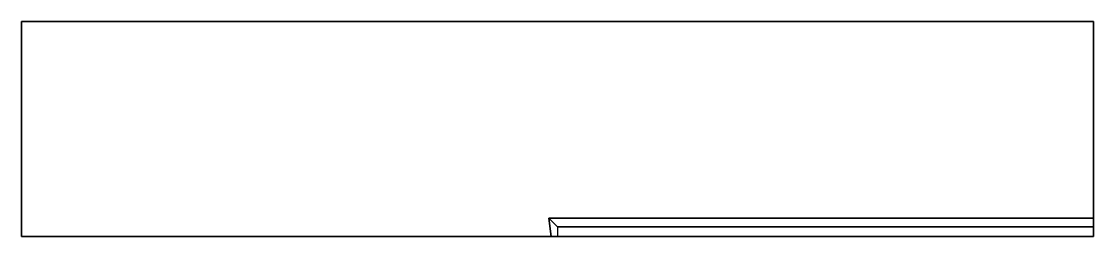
# Model space of a CAD drawing. Header units: millimetres. Extents: x 0 to 1500, y -300 to 0.
import ezdxf

# ---------------------------------------------------------------- set-up
doc = ezdxf.new("R2010")
doc.units = ezdxf.units.MM
doc.layers.add('Painel', color=5, linetype='Continuous')
doc.layers.add('Usinagem', color=2, linetype='Continuous')

msp = doc.modelspace()

# ---------------------------------------------------------------- linework, layer by layer
at = {"layer": 'Painel'}
for points in [[(1500, -0.2, 18), (0, 0, 18), (0, 0), (1500, -0.2)], [(0, 0, 18), (0, -300, 18), (0, -300), (0, 0)], [(1500, -300.2, 4), (1500, -300.2), (1500, -0.2), (1500, -274.5, 4)], [(1500, -274.5, 4), (1500, -286.5, 18), (1500, -0.2, 18), (1500, -0.2)], [(1500, -0.2), (1500, -300.2), (1500, -300.2, 4), (1500, -274.5, 4)], [(0, -300), (738.7, -300.2), (750, -300.2, 18), (0, -300, 18)], [(738.7, -300.2), (1500, -300.2), (1500, -300.2, 4), (741.2, -300.2, 4)]]:
    msp.add_3dface(points, dxfattribs=at)
for points, invisible_edges in [([(750, -286.5, 18), (1500, -286.5, 18), (1500, -0.2, 18), (0, 0, 18)], 8), ([(750, -286.5, 18), (750, -300.2, 18), (0, -300, 18), (0, 0, 18)], 15)]:
    msp.add_3dface(points, dxfattribs=dict(at, invisible_edges=invisible_edges))
at = {"layer": 'Painel', "color": 1}
msp.add_3dface([(0, -300), (1500, -300.2), (1500, -0.2), (0, 0)], dxfattribs=at)
at = {"layer": 'Usinagem'}
for points in [[(750, -300.2, 18), (741.2, -300.2, 4), (738, -274.5, 4), (750, -286.5, 18)], [(741.2, -300.2, 4), (1500, -300.2, 4), (1500, -274.5, 4), (738, -274.5, 4)], [(750, -286.5, 18), (738, -274.5, 4), (1500, -274.5, 4), (1500, -286.5, 18)]]:
    msp.add_3dface(points, dxfattribs=at)

doc.saveas('drawing.dxf')
